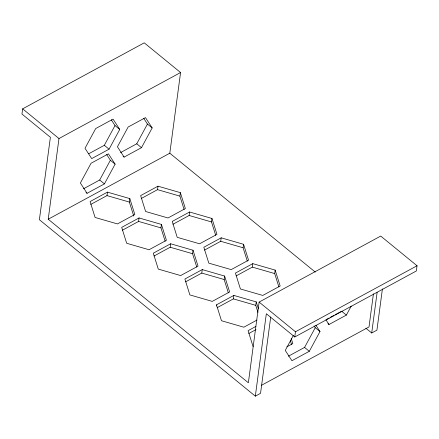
<?xml version="1.0" encoding="UTF-8"?>
<svg xmlns="http://www.w3.org/2000/svg" width="439" height="439" viewBox="0 0 439 439"><rect width="100%" height="100%" fill="white"/><g stroke="black" fill="none" stroke-linecap="round" stroke-linejoin="round"><path stroke-width="0.66" d="M255.328 396.159L266.33 313.737L294.767 336.976L416.353 270.973L417.05 265.765L380.712 236.072L259.125 302.076L248.359 382.764L48.213 219.226L169.805 153.222L180.572 72.528L144.233 42.841L22.647 108.845L21.95 114.047L50.386 137.286L39.389 219.709L255.328 396.159L260.541 393.333L270.726 316.991M48.213 219.226L58.98 138.537L180.572 72.528M90.824 204.382L106.995 195.602L107.462 192.134L129.829 198.598L134.822 214.495L117.454 223.923L95.087 217.459L90.088 201.561L107.462 192.134M133.763 216.059L129.362 202.072L129.829 198.598M122.421 230.201L138.592 221.426L139.059 217.953L161.426 224.417L166.425 240.314L149.051 249.742L126.684 243.277L121.685 227.38L139.059 217.953M141.363 198.433L157.535 189.653L157.996 186.185L180.363 192.65L185.362 208.547L167.994 217.974L145.627 211.51L140.628 195.613L157.996 186.185M165.157 241.241L160.959 227.89L161.426 224.417M154.023 256.025L170.195 247.245L170.656 243.771L193.023 250.241L198.022 266.133L180.648 275.56L158.281 269.096L153.288 253.204L170.656 243.771M184.1 209.474L179.902 196.123L180.363 192.65M172.961 224.252L189.132 215.478L189.599 212.004L211.966 218.468L216.959 234.366L199.591 243.793L177.224 237.329L172.225 221.432L189.599 212.004M196.76 267.06L192.562 253.709L193.023 250.241M185.62 281.843L201.792 273.063L202.253 269.59L224.62 276.06L229.619 291.951L212.246 301.384L189.878 294.915L184.885 279.023L202.253 269.59M215.697 235.293L211.499 221.942L211.966 218.468M204.558 250.076L220.729 241.296L221.196 237.823L243.563 244.293L248.556 260.184L231.188 269.612L208.821 263.148L203.822 247.256L221.196 237.823M216.328 305.999L216.482 304.842L233.85 295.414L256.217 301.878L258.417 308.869M228.357 292.879L224.159 279.528L224.62 276.06M217.217 307.662L233.389 298.882L233.85 295.414M247.294 261.112L243.096 247.761L243.563 244.293M236.155 275.895L252.332 267.115L252.793 263.641L275.16 270.111L280.159 286.003L262.785 295.436L240.418 288.966L235.425 273.074L252.793 263.641M257.956 312.343L255.756 305.346L256.217 301.878M278.897 286.93L274.699 273.579L275.16 270.111M294.767 336.976L295.458 331.769L417.05 265.765M373.424 293.867L369.012 326.934L261.452 385.321M365.874 328.218L371.707 332.987L377.117 292.451M382.418 288.944L376.92 330.155L371.707 332.987M88.744 153.76L104.317 145.304L115.007 125.559L111.297 119.831M109.059 149.178L119.748 129.434L113.07 119.123L95.697 128.55L85.007 148.294L91.685 158.605L109.059 149.178L104.317 145.304M83.514 188.786L99.686 180.006L110.376 160.268L106.666 154.539M104.427 183.881L115.117 164.142L108.438 153.826L91.065 163.253L80.375 182.997L87.059 193.314L104.427 183.881L99.686 180.006M120.571 152.574L136.743 143.8L147.433 124.056L143.723 118.327M141.484 147.669L152.174 127.93L145.49 117.614L128.122 127.047L117.432 146.785L124.111 157.102L141.484 147.669L136.743 143.8M293.356 335.456L285.257 350.41L291.935 360.726L309.308 351.299L319.998 331.555L315.915 325.25M288.396 356.205L304.567 347.425L315.257 327.681L314.143 325.963M327.938 323.653L328.992 324.514L346.36 315.087L351.222 306.109M257.024 320.047L243.848 327.203L221.481 320.733L216.482 304.842M255.866 326.435L248.079 330.66L253.078 346.558M248.814 333.481L256.003 329.579M326.051 319.669L329.047 318.039M330.243 317.392L333.838 315.438M335.034 314.79L341.624 311.213L346.36 315.087M286.826 346.843L292.813 343.594L291.216 338.507M157.535 189.653L179.902 196.123M189.132 215.478L211.499 221.942M106.995 195.602L129.362 202.072M220.729 241.296L243.096 247.761M138.592 221.426L160.959 227.89M252.332 267.115L274.699 273.579M170.195 247.245L192.562 253.709M201.792 273.063L224.159 279.528M233.389 298.882L255.756 305.346M147.433 124.056L152.174 127.93M169.805 153.222L315.268 272.081M115.007 125.559L119.748 129.434M123.057 156.24L124.111 157.102M110.376 160.268L115.117 164.142M315.257 327.681L319.998 331.555M22.647 108.845L58.98 138.537M259.125 302.076L295.458 331.769M304.567 347.425L309.308 351.299M86.006 192.452L87.059 193.314M326.023 319.932L328.992 324.514M290.349 340.702L291.551 344.522"/></g></svg>
